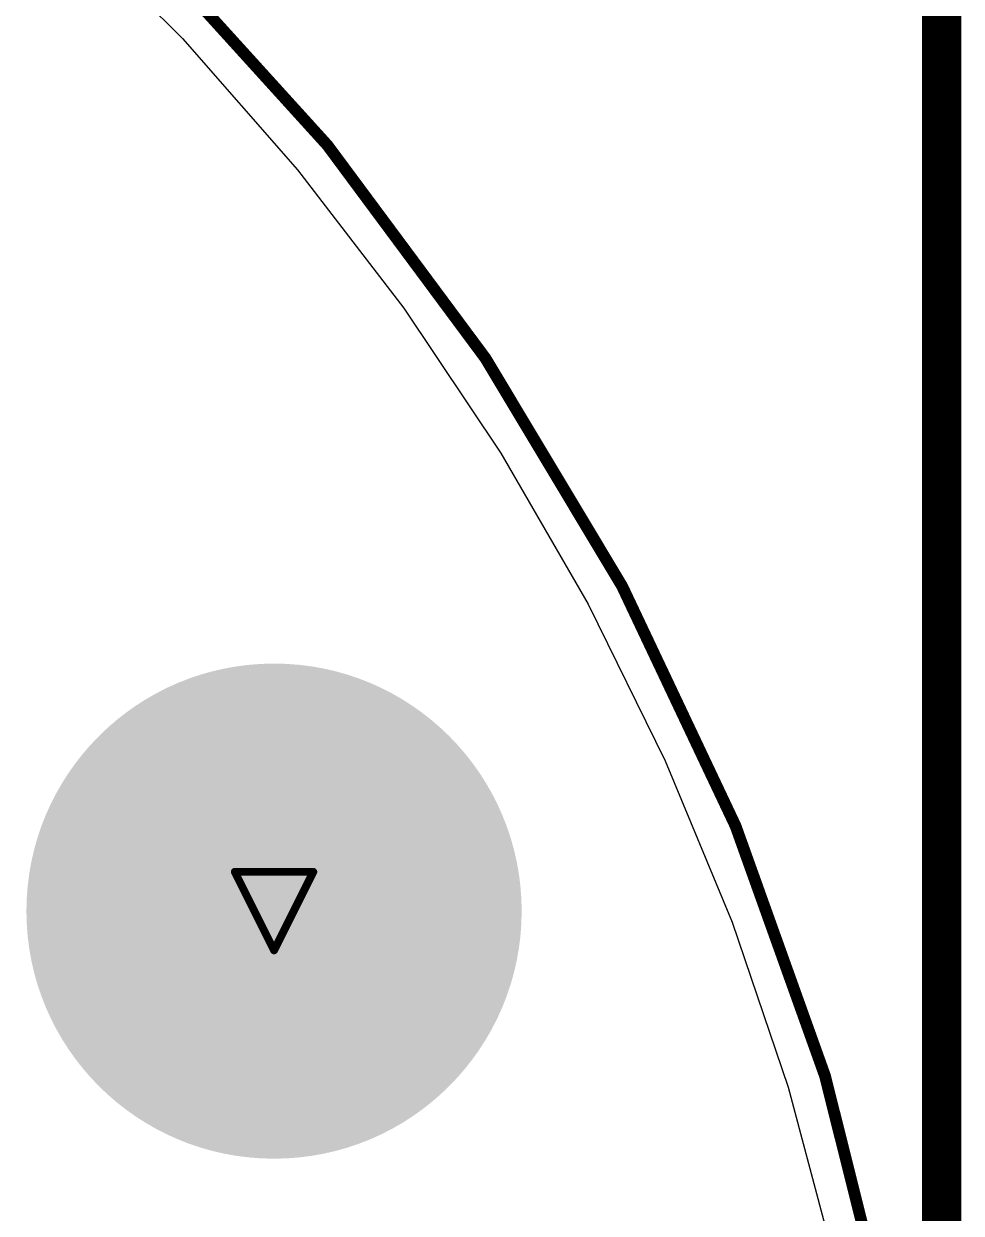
# Model space of a CAD drawing. Header units: inches. Extents: x -18 to 345, y -18 to 43.
# Drawn here: x 11.56 to 17.63, y 4.19 to 11.89 of the extents above; entities that cross this region are included whole.
import ezdxf

# ---------------------------------------------------------------- set-up
doc = ezdxf.new("R2010")
doc.units = ezdxf.units.IN
for name, color, linetype in [('Board Outline', 216, 'Continuous'), ('Bottom Layer', 5, 'Continuous'), ('Bottom Solder', 6, 'Continuous'), ('Drill Drawing', 1, 'Continuous'), ('Multi-Layer', 9, 'Continuous'), ('Pad Holes', 156, 'Continuous'), ('Top Layer', 1, 'Continuous'), ('Top Overlay', 2, 'Continuous'), ('Top Solder', 216, 'Continuous')]:
    doc.layers.add(name, color=color, linetype=linetype)

msp = doc.modelspace()

# ---------------------------------------------------------------- hatches: boundary and pattern name
at = {"layer": 'Bottom Layer'}
h = msp.add_hatch(color=5, dxfattribs=at)
edge = h.paths.add_edge_path()
edge.add_arc((13.1826, 6.1468), 1.5, 0, 360)
at = {"layer": 'Bottom Solder'}
h = msp.add_hatch(color=6, dxfattribs=at)
edge = h.paths.add_edge_path()
edge.add_arc((13.1826, 6.1468), 1.6016, 0, 360)
at = {"layer": 'Multi-Layer'}
h = msp.add_hatch(color=9, dxfattribs=at)
edge = h.paths.add_edge_path()
edge.add_arc((13.1826, 6.1468), 1.5, 0, 360)
at = {"layer": 'Pad Holes'}
h = msp.add_hatch(color=7, dxfattribs=at)
edge = h.paths.add_edge_path()
edge.add_arc((13.1826, 6.1468), 1, 0, 360)
at = {"layer": 'Top Layer'}
h = msp.add_hatch(color=1, dxfattribs=at)
edge = h.paths.add_edge_path()
edge.add_arc((13.1826, 6.1468), 1.5, 0, 360)
at = {"layer": 'Top Solder'}
h = msp.add_hatch(color=216, dxfattribs=at)
edge = h.paths.add_edge_path()
edge.add_arc((13.1826, 6.1468), 1.6016, 0, 360)

# ---------------------------------------------------------------- linework, layer by layer
at = {"layer": 'Board Outline'}
msp.add_lwpolyline([(17.5, 0, 0.076, 0.076, 1), (-17.5, 0, 0.076, 0.076, 1)], format="xyseb", close=True, dxfattribs=at)
at = {"layer": 'Bottom Layer'}
for p, q in [((11.7922, 12.5903), (12.5904, 11.7921)), ((12.5904, 11.7921), (13.3346, 10.9435)), ((13.3346, 10.9435), (14.0218, 10.0479)), ((14.0218, 10.0479), (14.649, 9.1093)), ((14.649, 9.1093), (15.2134, 8.1317)), ((15.2134, 8.1317), (15.7126, 7.1193)), ((15.7126, 7.1193), (16.1446, 6.0764)), ((16.1446, 6.0764), (16.5075, 5.0075)), ((16.5075, 5.0075), (16.7996, 3.9171))]:
    msp.add_line(p, q, dxfattribs=at)
at = {"layer": 'Drill Drawing'}
for points in [[(12.9286, 6.4008, 0.0508, 0.0508, 0), (13.4366, 6.4008, 0.0508, 0.0508, 0)], [(12.9286, 6.4008, 0.0508, 0.0508, 0), (13.1826, 5.8928, 0.0508, 0.0508, 0)], [(13.1826, 5.8928, 0.0508, 0.0508, 0), (13.4366, 6.4008, 0.0508, 0.0508, 0)]]:
    msp.add_lwpolyline(points, format="xyseb", dxfattribs=at)
for points in [[(12.9159, 6.4008, 0.0254, 0.0254, 1), (12.9413, 6.4008, 0.0254, 0.0254, 1)], [(12.9159, 6.4008, 0.0254, 0.0254, 1), (12.9413, 6.4008, 0.0254, 0.0254, 1)], [(13.4239, 6.4008, 0.0254, 0.0254, 1), (13.4493, 6.4008, 0.0254, 0.0254, 1)], [(13.4239, 6.4008, 0.0254, 0.0254, 1), (13.4493, 6.4008, 0.0254, 0.0254, 1)], [(13.1699, 5.8928, 0.0254, 0.0254, 1), (13.1953, 5.8928, 0.0254, 0.0254, 1)], [(13.1699, 5.8928, 0.0254, 0.0254, 1), (13.1953, 5.8928, 0.0254, 0.0254, 1)]]:
    msp.add_lwpolyline(points, format="xyseb", close=True, dxfattribs=at)
at = {"layer": 'Top Layer'}
for p, q in [((11.7922, 12.5903), (12.5904, 11.7921)), ((12.5904, 11.7921), (13.3346, 10.9435)), ((13.3346, 10.9435), (14.0218, 10.0479)), ((14.0218, 10.0479), (14.649, 9.1093)), ((14.649, 9.1093), (15.2134, 8.1317)), ((15.2134, 8.1317), (15.7126, 7.1193)), ((15.7126, 7.1193), (16.1446, 6.0764)), ((16.1446, 6.0764), (16.5075, 5.0075)), ((16.5075, 5.0075), (16.7996, 3.9171))]:
    msp.add_line(p, q, dxfattribs=at)
at = {"layer": 'Top Overlay'}
msp.add_lwpolyline([(17.5, 0.292, 0.254, 0.254, 0), (17.5, 19.5326, 0.254, 0.254, 0)], format="xyseb", dxfattribs=at)

doc.saveas('drawing.dxf')
